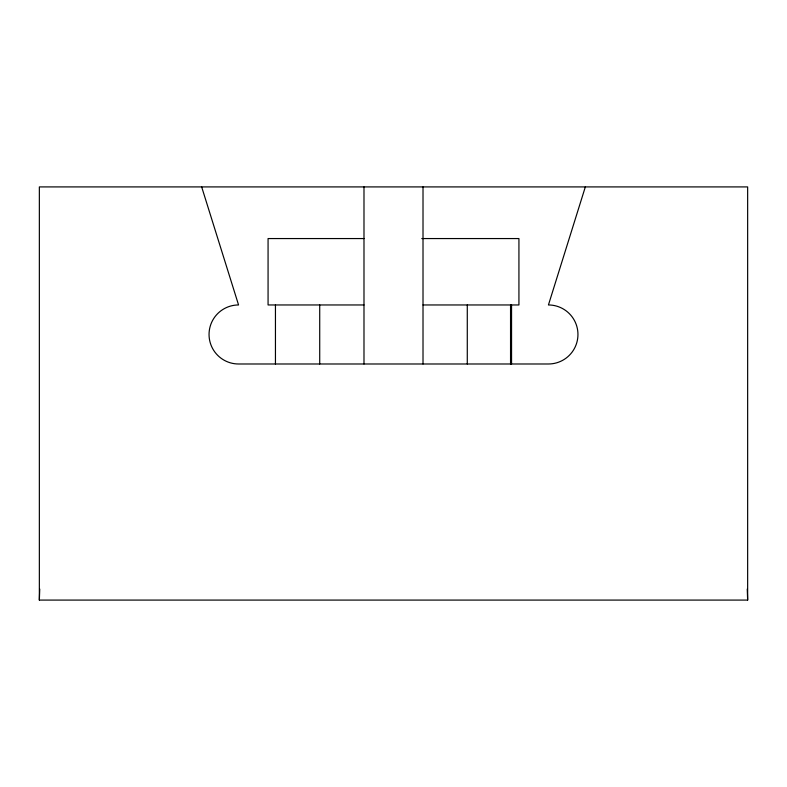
<?xml version="1.0" encoding="UTF-8"?>
<svg xmlns="http://www.w3.org/2000/svg" width="787" height="787" viewBox="0 0 787 787"><rect width="100%" height="100%" fill="white"/><g stroke="black" fill="none" stroke-linecap="round" stroke-linejoin="round"><path stroke-width="1.18" d="M39.35 600.087L39.35 186.912L747.65 186.912L747.65 600.087L39.35 600.087L39.743 589.05M585.331 186.912L548.441 304.962A29.512 29.512 0 0 1 577.953 334.475A29.512 29.512 0 0 1 548.441 363.988L238.559 363.988A29.512 29.512 0 0 1 209.047 334.475A29.512 29.512 0 0 1 238.559 304.962L201.669 186.912M363.988 238.559L268.072 238.559L268.072 304.962L363.988 304.962M421.783 238.559L518.928 238.559L518.928 304.962L423.012 304.962M747.257 589.05L747.65 600.087M511.55 304.962L511.55 363.988M510.547 304.962L510.547 363.988M467.281 304.962L467.281 363.988M423.012 186.912L423.012 363.988M363.988 186.912L363.988 363.988M319.719 304.962L319.719 363.988M275.45 304.962L275.45 363.988"/></g></svg>
